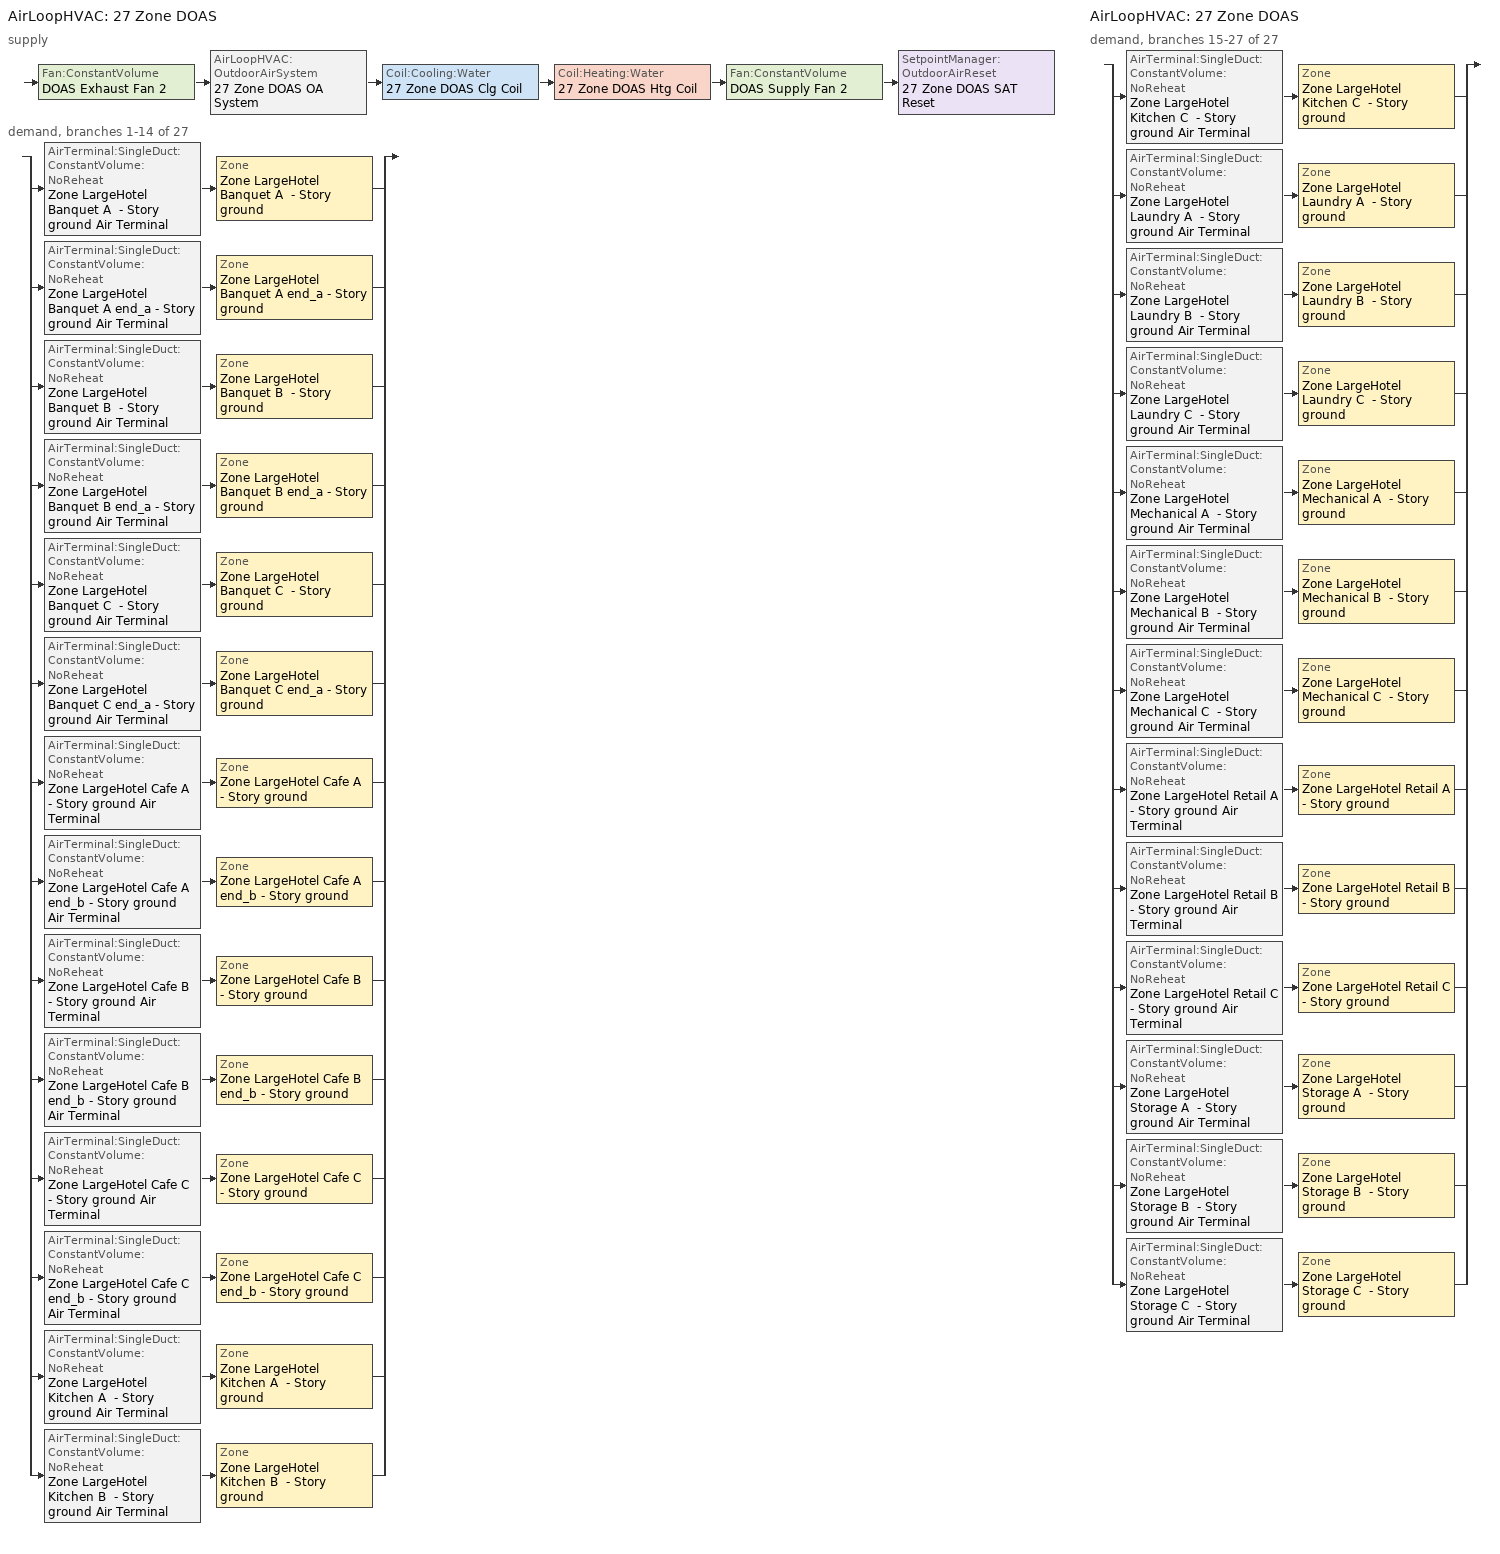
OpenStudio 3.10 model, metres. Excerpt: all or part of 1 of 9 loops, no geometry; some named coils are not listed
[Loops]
AirLoopHVAC '27 Zone DOAS'
 supply: Fan:ConstantVolume 'DOAS Exhaust Fan 2' > AirLoopHVAC:OutdoorAirSystem '27 Zone DOAS OA System' > Coil:Cooling:Water '27 Zone DOAS Clg Coil' > Coil:Heating:Water '27 Zone DOAS Htg Coil' > Fan:ConstantVolume 'DOAS Supply Fan 2' > SetpointManager:OutdoorAirReset '27 Zone DOAS SAT Reset'
 demand, branches 1-14 of 27: split
  | AirTerminal:SingleDuct:ConstantVolume:NoReheat 'Zone LargeHotel Banquet A  - Story ground Air Terminal' > Zone 'Zone LargeHotel Banquet A  - Story ground'
  | AirTerminal:SingleDuct:ConstantVolume:NoReheat 'Zone LargeHotel Banquet A end_a - Story ground Air Terminal' > Zone 'Zone LargeHotel Banquet A end_a - Story ground'
  | AirTerminal:SingleDuct:ConstantVolume:NoReheat 'Zone LargeHotel Banquet B  - Story ground Air Terminal' > Zone 'Zone LargeHotel Banquet B  - Story ground'
  | AirTerminal:SingleDuct:ConstantVolume:NoReheat 'Zone LargeHotel Banquet B end_a - Story ground Air Terminal' > Zone 'Zone LargeHotel Banquet B end_a - Story ground'
  | AirTerminal:SingleDuct:ConstantVolume:NoReheat 'Zone LargeHotel Banquet C  - Story ground Air Terminal' > Zone 'Zone LargeHotel Banquet C  - Story ground'
  | AirTerminal:SingleDuct:ConstantVolume:NoReheat 'Zone LargeHotel Banquet C end_a - Story ground Air Terminal' > Zone 'Zone LargeHotel Banquet C end_a - Story ground'
  | AirTerminal:SingleDuct:ConstantVolume:NoReheat 'Zone LargeHotel Cafe A  - Story ground Air Terminal' > Zone 'Zone LargeHotel Cafe A  - Story ground'
  | AirTerminal:SingleDuct:ConstantVolume:NoReheat 'Zone LargeHotel Cafe A end_b - Story ground Air Terminal' > Zone 'Zone LargeHotel Cafe A end_b - Story ground'
  | AirTerminal:SingleDuct:ConstantVolume:NoReheat 'Zone LargeHotel Cafe B  - Story ground Air Terminal' > Zone 'Zone LargeHotel Cafe B  - Story ground'
  | AirTerminal:SingleDuct:ConstantVolume:NoReheat 'Zone LargeHotel Cafe B end_b - Story ground Air Terminal' > Zone 'Zone LargeHotel Cafe B end_b - Story ground'
  | AirTerminal:SingleDuct:ConstantVolume:NoReheat 'Zone LargeHotel Cafe C  - Story ground Air Terminal' > Zone 'Zone LargeHotel Cafe C  - Story ground'
  | AirTerminal:SingleDuct:ConstantVolume:NoReheat 'Zone LargeHotel Cafe C end_b - Story ground Air Terminal' > Zone 'Zone LargeHotel Cafe C end_b - Story ground'
  | AirTerminal:SingleDuct:ConstantVolume:NoReheat 'Zone LargeHotel Kitchen A  - Story ground Air Terminal' > Zone 'Zone LargeHotel Kitchen A  - Story ground'
  | AirTerminal:SingleDuct:ConstantVolume:NoReheat 'Zone LargeHotel Kitchen B  - Story ground Air Terminal' > Zone 'Zone LargeHotel Kitchen B  - Story ground'
AirLoopHVAC '27 Zone DOAS'
 demand, branches 15-27 of 27: split
  | AirTerminal:SingleDuct:ConstantVolume:NoReheat 'Zone LargeHotel Kitchen C  - Story ground Air Terminal' > Zone 'Zone LargeHotel Kitchen C  - Story ground'
  | AirTerminal:SingleDuct:ConstantVolume:NoReheat 'Zone LargeHotel Laundry A  - Story ground Air Terminal' > Zone 'Zone LargeHotel Laundry A  - Story ground'
  | AirTerminal:SingleDuct:ConstantVolume:NoReheat 'Zone LargeHotel Laundry B  - Story ground Air Terminal' > Zone 'Zone LargeHotel Laundry B  - Story ground'
  | AirTerminal:SingleDuct:ConstantVolume:NoReheat 'Zone LargeHotel Laundry C  - Story ground Air Terminal' > Zone 'Zone LargeHotel Laundry C  - Story ground'
  | AirTerminal:SingleDuct:ConstantVolume:NoReheat 'Zone LargeHotel Mechanical A  - Story ground Air Terminal' > Zone 'Zone LargeHotel Mechanical A  - Story ground'
  | AirTerminal:SingleDuct:ConstantVolume:NoReheat 'Zone LargeHotel Mechanical B  - Story ground Air Terminal' > Zone 'Zone LargeHotel Mechanical B  - Story ground'
  | AirTerminal:SingleDuct:ConstantVolume:NoReheat 'Zone LargeHotel Mechanical C  - Story ground Air Terminal' > Zone 'Zone LargeHotel Mechanical C  - Story ground'
  | AirTerminal:SingleDuct:ConstantVolume:NoReheat 'Zone LargeHotel Retail A  - Story ground Air Terminal' > Zone 'Zone LargeHotel Retail A  - Story ground'
  | AirTerminal:SingleDuct:ConstantVolume:NoReheat 'Zone LargeHotel Retail B  - Story ground Air Terminal' > Zone 'Zone LargeHotel Retail B  - Story ground'
  | AirTerminal:SingleDuct:ConstantVolume:NoReheat 'Zone LargeHotel Retail C  - Story ground Air Terminal' > Zone 'Zone LargeHotel Retail C  - Story ground'
  | AirTerminal:SingleDuct:ConstantVolume:NoReheat 'Zone LargeHotel Storage A  - Story ground Air Terminal' > Zone 'Zone LargeHotel Storage A  - Story ground'
  | AirTerminal:SingleDuct:ConstantVolume:NoReheat 'Zone LargeHotel Storage B  - Story ground Air Terminal' > Zone 'Zone LargeHotel Storage B  - Story ground'
  | AirTerminal:SingleDuct:ConstantVolume:NoReheat 'Zone LargeHotel Storage C  - Story ground Air Terminal' > Zone 'Zone LargeHotel Storage C  - Story ground'
[Sizing:Zone] Zone Cooling Design Supply Air Temperature Input Method=SupplyAirTemperature; Zone Cooling Design Supply Air Temperature {C}=12.7778; Zone Cooling Design Supply Air Temperature Difference {deltaC}=11.11; Zone Heating Design Supply Air Temperature Input Method=SupplyAirTemperature; Zone Heating Design Supply Air Temperature {C}=40; Zone Heating Design Supply Air Temperature Difference {deltaC}=11.11; Zone Cooling Design Supply Air Humidity Ratio {kg-H2O/kg-air}=0.0085; Zone Heating Design Supply Air Humidity Ratio {kg-H2O/kg-air}=0.008; Cooling Design Air Flow Method=DesignDay; Heating Design Air Flow Method=DesignDay; Heating Maximum Air Flow Fraction=1; Account for Dedicated Outdoor Air System=Yes; Dedicated Outdoor Air System Control Strategy=NeutralSupplyAir; Dedicated Outdoor Air Low Setpoint Temperature for Design {C}=15.556; Dedicated Outdoor Air High Setpoint Temperature for Design {C}=21.111; Zone Load Sizing Method=Sensible Load Only No Latent Load; Zone Latent Cooling Design Supply Air Humidity Ratio Input Method=HumidityRatioDifference; Zone Cooling Design Supply Air Humidity Ratio Difference {kgWater/kgDryAir}=0.005; Zone Latent Heating Design Supply Air Humidity Ratio Input Method=HumidityRatioDifference; Zone Humidification Design Supply Air Humidity Ratio Difference {kgWater/kgDryAir}=0.005; Sizing Option=Coincident
Zone LargeHotel Banquet A end_a - Story ground; Zone LargeHotel Banquet B end_a - Story ground; Zone LargeHotel Banquet C end_a - Story ground; Zone LargeHotel Banquet A  - Story ground; Zone LargeHotel Banquet B  - Story ground; Zone LargeHotel Banquet C  - Story ground; Zone LargeHotel Laundry A  - Story ground; Zone LargeHotel Laundry B  - Story ground; Zone LargeHotel Laundry C  - Story ground; Zone LargeHotel Storage A  - Story ground; Zone LargeHotel Storage B  - Story ground; Zone LargeHotel Storage C  - Story ground; Zone LargeHotel Kitchen A  - Story ground; Zone LargeHotel Kitchen B  - Story ground; Zone LargeHotel Kitchen C  - Story ground; Zone LargeHotel Retail A  - Story ground; Zone LargeHotel Retail B  - Story ground; Zone LargeHotel Retail C  - Story ground; Zone LargeHotel Mechanical A  - Story ground; Zone LargeHotel Mechanical B  - Story ground; Zone LargeHotel Mechanical C  - Story ground; Zone LargeHotel Cafe A  - Story ground; Zone LargeHotel Cafe B  - Story ground; Zone LargeHotel Cafe C  - Story ground; Zone LargeHotel Cafe A end_b - Story ground; Zone LargeHotel Cafe B end_b - Story ground; Zone LargeHotel Cafe C end_b - Story ground
[Zone equipment]
Zone LargeHotel Banquet A end_a - Story ground: Zone LargeHotel Banquet A end_a - Story ground Air Terminal, Zone LargeHotel Banquet A end_a - Story ground FCU
Zone LargeHotel Banquet B end_a - Story ground: Zone LargeHotel Banquet B end_a - Story ground Air Terminal, Zone LargeHotel Banquet B end_a - Story ground FCU
Zone LargeHotel Banquet C end_a - Story ground: Zone LargeHotel Banquet C end_a - Story ground Air Terminal, Zone LargeHotel Banquet C end_a - Story ground FCU
Zone LargeHotel Banquet A  - Story ground: Zone LargeHotel Banquet A  - Story ground Air Terminal, Zone LargeHotel Banquet A  - Story ground FCU
Zone LargeHotel Banquet B  - Story ground: Zone LargeHotel Banquet B  - Story ground Air Terminal, Zone LargeHotel Banquet B  - Story ground FCU
Zone LargeHotel Banquet C  - Story ground: Zone LargeHotel Banquet C  - Story ground Air Terminal, Zone LargeHotel Banquet C  - Story ground FCU
Zone LargeHotel Laundry A  - Story ground: Zone LargeHotel Laundry A  - Story ground Exhaust Fan, Zone LargeHotel Laundry A  - Story ground Air Terminal, Zone LargeHotel Laundry A  - Story ground FCU
Zone LargeHotel Laundry B  - Story ground: Zone LargeHotel Laundry B  - Story ground Exhaust Fan, Zone LargeHotel Laundry B  - Story ground Air Terminal, Zone LargeHotel Laundry B  - Story ground FCU
Zone LargeHotel Laundry C  - Story ground: Zone LargeHotel Laundry C  - Story ground Exhaust Fan, Zone LargeHotel Laundry C  - Story ground Air Terminal, Zone LargeHotel Laundry C  - Story ground FCU
Zone LargeHotel Storage A  - Story ground: Zone LargeHotel Storage A  - Story ground Air Terminal, Zone LargeHotel Storage A  - Story ground FCU
Zone LargeHotel Storage B  - Story ground: Zone LargeHotel Storage B  - Story ground Air Terminal, Zone LargeHotel Storage B  - Story ground FCU
Zone LargeHotel Storage C  - Story ground: Zone LargeHotel Storage C  - Story ground Air Terminal, Zone LargeHotel Storage C  - Story ground FCU
Zone LargeHotel Kitchen A  - Story ground: Zone LargeHotel Kitchen A  - Story ground Exhaust Fan, Zone LargeHotel Kitchen A  - Story ground Air Terminal, Zone LargeHotel Kitchen A  - Story ground FCU
Zone LargeHotel Kitchen B  - Story ground: Zone LargeHotel Kitchen B  - Story ground Exhaust Fan, Zone LargeHotel Kitchen B  - Story ground Air Terminal, Zone LargeHotel Kitchen B  - Story ground FCU
Zone LargeHotel Kitchen C  - Story ground: Zone LargeHotel Kitchen C  - Story ground Exhaust Fan, Zone LargeHotel Kitchen C  - Story ground Air Terminal, Zone LargeHotel Kitchen C  - Story ground FCU
Zone LargeHotel Retail A  - Story ground: Zone LargeHotel Retail A  - Story ground Air Terminal, Zone LargeHotel Retail A  - Story ground FCU
Zone LargeHotel Retail B  - Story ground: Zone LargeHotel Retail B  - Story ground Air Terminal, Zone LargeHotel Retail B  - Story ground FCU
Zone LargeHotel Retail C  - Story ground: Zone LargeHotel Retail C  - Story ground Air Terminal, Zone LargeHotel Retail C  - Story ground FCU
Zone LargeHotel Mechanical A  - Story ground: Zone LargeHotel Mechanical A  - Story ground Air Terminal, Zone LargeHotel Mechanical A  - Story ground FCU
Zone LargeHotel Mechanical B  - Story ground: Zone LargeHotel Mechanical B  - Story ground Air Terminal, Zone LargeHotel Mechanical B  - Story ground FCU
Zone LargeHotel Mechanical C  - Story ground: Zone LargeHotel Mechanical C  - Story ground Air Terminal, Zone LargeHotel Mechanical C  - Story ground FCU
Zone LargeHotel Cafe A  - Story ground: Zone LargeHotel Cafe A  - Story ground Air Terminal, Zone LargeHotel Cafe A  - Story ground FCU
Zone LargeHotel Cafe B  - Story ground: Zone LargeHotel Cafe B  - Story ground Air Terminal, Zone LargeHotel Cafe B  - Story ground FCU
Zone LargeHotel Cafe C  - Story ground: Zone LargeHotel Cafe C  - Story ground Air Terminal, Zone LargeHotel Cafe C  - Story ground FCU
Zone LargeHotel Cafe A end_b - Story ground: Zone LargeHotel Cafe A end_b - Story ground Air Terminal, Zone LargeHotel Cafe A end_b - Story ground FCU
Zone LargeHotel Cafe B end_b - Story ground: Zone LargeHotel Cafe B end_b - Story ground Air Terminal, Zone LargeHotel Cafe B end_b - Story ground FCU
Zone LargeHotel Cafe C end_b - Story ground: Zone LargeHotel Cafe C end_b - Story ground Air Terminal, Zone LargeHotel Cafe C end_b - Story ground FCU
[Fan:ZoneExhaust] Availability Schedule=Always On Discrete; Fan Total Efficiency=0.389162; Pressure Rise {Pa}=124.544; Flow Fraction Schedule=Always On Discrete; System Availability Manager Coupling Mode=Decoupled
Name | Maximum Flow Rate {m3/s}
Zone LargeHotel Kitchen A  - Story ground Exhaust Fan; Zone LargeHotel Kitchen C  - Story ground Exhaust Fan | 0.0646277
Zone LargeHotel Kitchen B  - Story ground Exhaust Fan | 0.507982
Zone LargeHotel Laundry A  - Story ground Exhaust Fan; Zone LargeHotel Laundry C  - Story ground Exhaust Fan | 0.0490034
Zone LargeHotel Laundry B  - Story ground Exhaust Fan | 0.385173
[Refrigeration:WalkIn] Availability Schedule=Always On Discrete; Rated Total Heating Power {W}=0; Rated Circulation Fan Power {W}=0; Rated Total Lighting Power {W}=240.8; Lighting Schedule=Always On Discrete; Temperature Termination Defrost Fraction to Ice=0.7; Insulated Floor Surface Area {m2}=22.3; Insulated Floor U-Value {W/m2-K}=0.203
Name | Rated Coil Cooling Capacity {W} | Operating Temperature {C} | Rated Cooling Source Temperature {C} | Rated Cooling Coil Fan Power {W} | Defrost Type | Defrost Control Type | Defrost Schedule | Defrost Drip-Down Schedule | Defrost Power {W} | WalkIn Zone Boundary 1
Walk-in Cooler | 5028.1 | 1.7 | -3.9 | 291.6 | Offcycle | TimeSchedule | Walk-in Cooler Defrost | Walk-in Cooler Dripdown | 0 | Refrigeration Walk In Zone Boundary 1
Walk-in Freezer | 4834.8 | -26.1 | -31.7 | 386.78 | Electric | TemperatureTermination | Walk-in Freezer Defrost | Walk-in Freezer Dripdown | 3819.5 | Refrigeration Walk In Zone Boundary 2
[Refrigeration:WalkIn:ZoneBoundary] Zone=Zone LargeHotel Kitchen B  - Story ground; Total Insulated Surface Area Facing Zone {m2}=68.1; Area of Glass Reach In Doors Facing Zone {m2}=0; Height of Glass Reach In Doors Facing Zone {m}=2.1; Area of Stocking Doors Facing Zone {m2}=3.3; Height of Stocking Doors Facing Zone {m}=2.1; Stocking Door Opening Schedule Name Facing Zone=Always Off Discrete; Stocking Door Opening Protection Type Facing Zone=StripCurtain
Name | Insulated Surface U-Value Facing Zone {W/m2-K} | Glass Reach In Door U Value Facing Zone {W/m2-K} | Stocking Door U Value Facing Zone {W/m2-K}
Refrigeration Walk In Zone Boundary 1 | 2.27 | 2.27 | 0.203
Refrigeration Walk In Zone Boundary 2 | 0.177 |  | 0.177
[AirLoopHVAC]
27 Zone DOAS: Availability Schedule=27 Zone DOAS Occ Sch; Design Supply Air Flow Rate {m3/s}=3.56838; Design Return Air Flow Fraction of Supply Air Flow=1
[Sizing:System]
27 Zone DOAS: Type of Load to Size On=VentilationRequirement; Design Outdoor Air Flow Rate {m3/s}=3.56838; Central Heating Maximum System Air Flow Ratio=1; Preheat Design Temperature {C}=7; Preheat Design Humidity Ratio {kg-H2O/kg-Air}=0.008; Precool Design Temperature {C}=12.8; Precool Design Humidity Ratio {kg-H2O/kg-Air}=0.008; Central Cooling Design Supply Air Temperature {C}=15.5556; Central Heating Design Supply Air Temperature {C}=21.1111; Sizing Option=Coincident; 100% Outdoor Air in Cooling=Yes; 100% Outdoor Air in Heating=Yes; Central Cooling Design Supply Air Humidity Ratio {kg-H2O/kg-Air}=0.0085; System Outdoor Air Method=ZoneSum; Zone Maximum Outdoor Air Fraction=1; Cooling Supply Air Flow Rate Per Floor Area {m3/s-m2}=0.00996765; Cooling Fraction of Autosized Cooling Supply Air Flow Rate=1; Cooling Supply Air Flow Rate Per Unit Cooling Capacity {m3/s-W}=3.94755e-05; Heating Supply Air Flow Rate Per Floor Area {m3/s-m2}=0.00996765; Heating Fraction of Autosized Heating Supply Air Flow Rate=1; Heating Fraction of Autosized Cooling Supply Air Flow Rate=1; Heating Supply Air Flow Rate Per Unit Heating Capacity {m3/s-W}=3.15882e-05; Cooling Design Capacity Method=CoolingDesignCapacity; Cooling Design Capacity {W}=70516.04; Cooling Design Capacity Per Floor Area {W/m2}=234.7; Fraction of Autosized Cooling Design Capacity=1; Heating Design Capacity Method=HeatingDesignCapacity; Heating Design Capacity {W}=136514; Heating Design Capacity Per Floor Area {W/m2}=157; Fraction of Autosized Heating Design Capacity=1; Central Cooling Capacity Control Method=OnOff; Occupant Diversity=1
[Fan:ConstantVolume] Availability Schedule=Always On Discrete; Fan Total Efficiency=0.59605; Pressure Rise {Pa}=1018.77; Maximum Flow Rate {m3/s}=3.56838; Motor Efficiency=0.917; Motor In Airstream Fraction=1
DOAS Supply Fan 2; DOAS Exhaust Fan 2
[Controller:OutdoorAir]
27 Zone DOAS Outdoor Air Controller: Minimum Outdoor Air Flow Rate {m3/s}=3.56838; Maximum Outdoor Air Flow Rate {m3/s}=3.56838; Economizer Control Type=DifferentialDryBulb; Economizer Control Action Type=ModulateFlow; Lockout Type=LockoutWithHeating; Minimum Limit Type=FixedMinimum; Minimum Outdoor Air Schedule=27 Zone DOAS Occ Sch; Minimum Fraction of Outdoor Air Schedule=Always On Discrete; Controller Mechanical Ventilation=27 Zone DOAS Mechanical Ventilation Controller; High Humidity Control=No; High Humidity Outdoor Air Flow Ratio=1; Control High Indoor Humidity Based on Outdoor Humidity Ratio=Yes; Heat Recovery Bypass Control Type=BypassWhenWithinEconomizerLimits; Economizer Operation Staging=InterlockedWithMechanicalCooling
[Controller:MechanicalVentilation]
27 Zone DOAS Mechanical Ventilation Controller: Availability Schedule=Always On Discrete; System Outdoor Air Method=ZoneSum
[AirLoopHVAC:OutdoorAirSystem]
27 Zone DOAS OA System: Controller=27 Zone DOAS Outdoor Air Controller
[SetpointManager:OutdoorAirReset]
27 Zone DOAS SAT Reset: Control Variable=Temperature; Setpoint at Outdoor Low Temperature {C}=21.1111; Outdoor Low Temperature {C}=12.7778; Setpoint at Outdoor High Temperature {C}=15.5556; Outdoor High Temperature {C}=21.1111; Setpoint Node or NodeList=27 Zone DOAS Supply Outlet Node
[AirTerminal:SingleDuct:ConstantVolume:NoReheat] Availability Schedule=Always On Discrete
Name | Maximum Air Flow Rate {m3/s}
Zone LargeHotel Banquet A  - Story ground Air Terminal; Zone LargeHotel Banquet C  - Story ground Air Terminal | 0.101637
Zone LargeHotel Banquet A end_a - Story ground Air Terminal; Zone LargeHotel Banquet C end_a - Story ground Air Terminal | 0.0435372
Zone LargeHotel Banquet B  - Story ground Air Terminal | 0.798878
Zone LargeHotel Banquet B end_a - Story ground Air Terminal | 0.342208
Zone LargeHotel Cafe A  - Story ground Air Terminal; Zone LargeHotel Cafe C  - Story ground Air Terminal | 0.0438717
Zone LargeHotel Cafe A end_b - Story ground Air Terminal; Zone LargeHotel Cafe C end_b - Story ground Air Terminal | 0.0748627
Zone LargeHotel Cafe B  - Story ground Air Terminal | 0.344837
Zone LargeHotel Cafe B end_b - Story ground Air Terminal | 0.58843
Zone LargeHotel Kitchen A  - Story ground Air Terminal; Zone LargeHotel Kitchen C  - Story ground Air Terminal | 0.0304673
Zone LargeHotel Kitchen B  - Story ground Air Terminal | 0.239477
Zone LargeHotel Laundry A  - Story ground Air Terminal; Zone LargeHotel Laundry C  - Story ground Air Terminal | 0.00945066
Zone LargeHotel Laundry B  - Story ground Air Terminal | 0.0742834
Zone LargeHotel Mechanical A  - Story ground Air Terminal; Zone LargeHotel Mechanical C  - Story ground Air Terminal | 0.0176534
Zone LargeHotel Mechanical B  - Story ground Air Terminal | 0.138758
Zone LargeHotel Retail A  - Story ground Air Terminal; Zone LargeHotel Retail C  - Story ground Air Terminal | 0.0301934
Zone LargeHotel Retail B  - Story ground Air Terminal | 0.237324
Zone LargeHotel Storage A  - Story ground Air Terminal; Zone LargeHotel Storage C  - Story ground Air Terminal | 0.0102268
Zone LargeHotel Storage B  - Story ground Air Terminal | 0.080384
[Schedule:Ruleset]
Name | Default Day Schedule | Summer Design Day Schedule | Winter Design Day Schedule
Walk-in Cooler Defrost | Walk-in Cooler Defrost Default
Walk-in Cooler Dripdown | Walk-in Cooler Dripdown Default
Walk-in Freezer Defrost | Walk-in Freezer Defrost Default
Walk-in Freezer Dripdown | Walk-in Freezer Dripdown Default
27 Zone DOAS Occ Sch | 27 Zone DOAS Occ Sch Default | 27 Zone DOAS Occ Sch Summer Design Day | 27 Zone DOAS Occ Sch Winter Design Day
[Schedule:Day]
Walk-in Cooler Defrost Default: 0, 45, 1, 12, 0, 0, 12, 45, 1, 24, 0, 0
Walk-in Cooler Dripdown Default: 0, 45, 0, 0, 50, 1, 12, 45, 0, 12, 50, 1, 24, 0, 0
Walk-in Freezer Defrost Default: 1, 0, 0, 1, 45, 1, 13, 0, 0, 13, 45, 1, 24, 0, 0
Walk-in Freezer Dripdown Default: 1, 45, 0, 1, 50, 1, 13, 45, 0, 13, 50, 1, 24, 0, 0
27 Zone DOAS Occ Sch Default; 27 Zone DOAS Occ Sch Winter Design Day; 27 Zone DOAS Occ Sch Summer Design Day; Schedule Day 58; Schedule Day 59: 24, 0, 1
[Schedule:Rule] Schedule Ruleset=27 Zone DOAS Occ Sch; Date Specification Type=DateRange; Start Month=1; End Month=12
Name | Rule Order | Day Schedule | Apply Saturday | Start Day | End Day | Apply Sunday
Schedule Rule 54 | 1 | Schedule Day 58 | Yes | 6 | 29
Schedule Rule 55 | 0 | Schedule Day 59 |  | 7 | 30 | Yes
[Schedule:Constant]
Name | Value
Always On Discrete | 1
Always Off Discrete | 0
